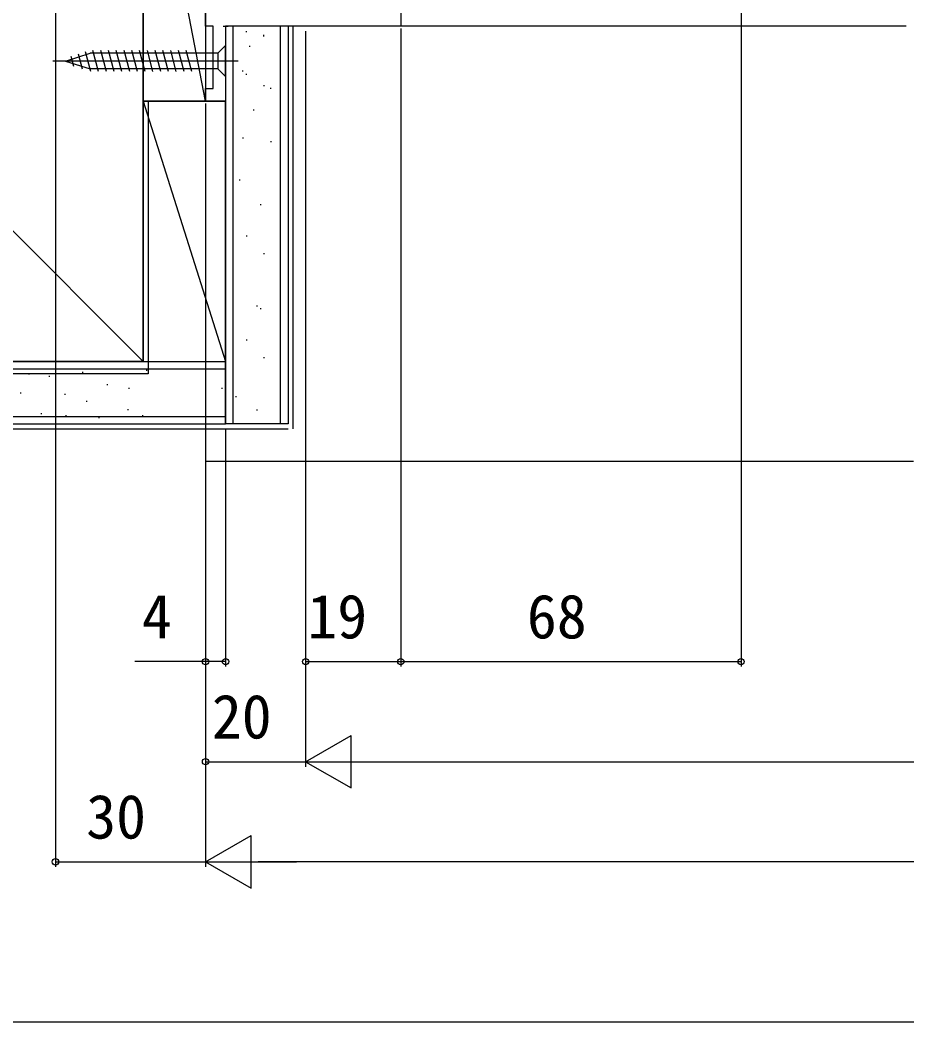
# Model space of a CAD drawing. Units: millimetres, scale not verified. Extents: x -525 to 525, y -783 to 779.
# Drawn here: x -297.1 to -119.8, y -782.7 to -582.5 of the extents above; entities that cross this region are included whole.
import ezdxf
from ezdxf.enums import TextEntityAlignment as Align

# ---------------------------------------------------------------- set-up
doc = ezdxf.new("R2010")
doc.units = ezdxf.units.MM
doc.header["$LTSCALE"] = 4
for name, color, linetype in [('0-2_YKK_11', 7, 'Continuous'), ('0-4_YKK_12', 2, 'Continuous'), ('0-5_YKK_13', 4, 'Continuous'), ('0-7_YKK_D', 6, 'Continuous'), ('0-8_YKK_ZWAK', 7, 'Continuous'), ('0-9_YSS_K', 3, 'Continuous'), ('0-A_YSS_KE', 3, 'Continuous')]:
    doc.layers.add(name, color=color, linetype=linetype)
doc.styles.add('ＭＳ ゴシック', font='')
doc.styles.get('ＭＳ ゴシック').set_extended_font_data('MS Gothic')

msp = doc.modelspace()

# ---------------------------------------------------------------- linework, layer by layer
at = {"layer": '0-2_YKK_11'}
msp.add_lwpolyline([(-221, -578.9), (-221, -583.7), (-256, -583.7), (-256, -598.7), (-260, -598.7), (-260, -596.2), (-258.5, -596.2), (-258.5, -583.7), (-260, -583.7), (-260, -533.7), (-290, -533.7), (-290, -531.2), (-270, -531.2)], dxfattribs=at)
at = {"layer": '0-4_YKK_12'}
for p, q in [((-256.5, -583.7), (-255.5, -583.7)), ((-120, -583.7), (-221.5, -583.7))]:
    msp.add_line(p, q, dxfattribs=at)
at = {"layer": '0-5_YKK_13'}
for p, q in [((-288, -590.699), (-283.084, -589.149)), ((-288, -590.699), (-283.084, -589.149)), ((-286.304, -591.811), (-286.853, -589.761)), ((-284.607, -592.346), (-285.421, -589.309)), ((-282.933, -592.799), (-283.989, -588.858)), ((-257.55, -589.15), (-283.084, -589.149)), ((-281.38, -592.799), (-282.505, -588.599)), ((-279.827, -592.799), (-280.952, -588.599)), ((-278.274, -592.799), (-279.399, -588.599)), ((-276.721, -592.799), (-277.847, -588.599)), ((-275.168, -592.799), (-276.294, -588.599)), ((-273.615, -592.8), (-274.741, -588.6)), ((-272.063, -592.8), (-273.188, -588.6)), ((-270.51, -592.8), (-271.635, -588.6)), ((-268.957, -592.8), (-270.082, -588.6)), ((-267.404, -592.8), (-268.529, -588.6)), ((-265.851, -592.8), (-266.976, -588.6)), ((-264.298, -592.8), (-265.423, -588.6)), ((-262.745, -592.8), (-263.87, -588.6)), ((-253.5, -590.7), (-290.5, -590.699)), ((-288, -590.699), (-283.084, -592.249)), ((-257.55, -592.25), (-283.084, -592.249)), ((-256, -593.8), (-257.55, -592.25))]:
    msp.add_line(p, q, dxfattribs=at)
msp.add_lwpolyline([(-256, -593.8), (-256, -587.6), (-257.55, -589.15), (-257.55, -592.25)], dxfattribs=at)
at = {"layer": '0-7_YKK_D'}
for p, q in [((-153, -512.4), (-153, -711.7)), ((-290, -534.201), (-290, -751.7)), ((-221, -584.2), (-221, -711.7)), ((-221, -584.2), (-221, -711.7)), ((-240, -584.7), (-240, -731.7)), ((-240, -584.7), (-240, -731.7)), ((-240, -584.7), (-240, -711.7)), ((-260, -599.15), (-260, -751.7)), ((-260, -599.2), (-260, -751.7)), ((-260, -599.2), (-260, -731.7)), ((-260, -599.2), (-260, -711.7)), ((-256, -664.198), (-256, -711.7)), ((-240, -710.7), (-221, -710.7)), ((-221, -710.7), (-153, -710.7)), ((-240, -730.7), (-230.907, -725.45)), ((-230.907, -735.95), (-230.907, -725.45)), ((-260, -730.7), (-240, -730.7)), ((-240, -730.7), (-230.907, -735.95)), ((-240, -730.7), (-221.813, -730.7)), ((-229.5, -730.7), (229.5, -730.7)), ((-260, -750.7), (-250.907, -745.45)), ((-250.907, -755.95), (-250.907, -745.45)), ((-290, -750.7), (-260, -750.7)), ((-260, -750.7), (-250.907, -755.95)), ((-260, -750.7), (-241.813, -750.7)), ((249.5, -750.7), (-249.5, -750.7))]:
    msp.add_line(p, q, dxfattribs=at)
msp.add_lwpolyline([(-256, -710.7), (-260, -710.7), (-274.118, -710.7)], dxfattribs=at)
for centre in [(-260, -710.7), (-256, -710.7), (-240, -710.7), (-221, -710.7), (-221, -710.7), (-153, -710.7), (-260, -730.7), (-290, -750.7)]:
    msp.add_circle(centre, 0.637, dxfattribs=at)
at = {"layer": '0-8_YKK_ZWAK'}
msp.add_lwpolyline([(-525, -782.7), (525, -782.7), (525, 747.3)], dxfattribs=at)
at = {"layer": '0-9_YSS_K'}
for p, q in [((-260, -598.7), (-272.5, -533.7)), ((-272.5, -650.7), (-377.5, -545.7)), ((-254.5, -663.198), (-254.5, -583.7)), ((-245, -663.198), (-245, -583.7)), ((-242.5, -664.2), (-242.5, -583.702)), ((-251.768, -584.887), (-251.968, -584.887)), ((-248.271, -585.586), (-248.471, -585.586)), ((-248.271, -585.752), (-248.471, -585.752)), ((-251.069, -587.773), (-251.269, -587.773)), ((-252.467, -592.746), (-252.667, -592.746)), ((-251.768, -593.368), (-251.968, -593.368)), ((-248.213, -595.615), (-248.413, -595.615)), ((-246.872, -596.165), (-247.072, -596.165)), ((-272.5, -598.7), (-256, -598.7)), ((-272.5, -650.7), (-272.5, -598.7)), ((-272.5, -598.7), (-256, -650.698)), ((-256, -650.7), (-256, -598.7)), ((-250.311, -600.511), (-250.511, -600.511)), ((-252.409, -606.105), (-252.609, -606.105)), ((-246.814, -606.805), (-247.014, -606.805)), ((-253.108, -614.498), (-253.308, -614.498)), ((-248.912, -619.393), (-249.112, -619.393)), ((-251.71, -625.687), (-251.91, -625.687)), ((-248.213, -629.184), (-248.413, -629.184)), ((-249.612, -639.675), (-249.812, -639.675)), ((-248.912, -640.176), (-249.112, -640.176)), ((-251.71, -646.47), (-251.91, -646.47)), ((-248.213, -649.967), (-248.413, -649.967)), ((-450, -652.2), (-256, -652.2)), ((-272.5, -650.7), (-256, -650.7)), ((-271.684, -652.53), (-271.884, -652.53)), ((-295.199, -653.266), (-295.399, -653.266)), ((-291.108, -653.699), (-291.308, -653.699)), ((-284.481, -652.919), (-284.681, -652.919)), ((-279.54, -655.414), (-279.74, -655.414)), ((-275.192, -656.148), (-275.392, -656.148)), ((-256.617, -656.148), (-256.817, -656.148)), ((-296.847, -657.062), (-297.047, -657.062)), ((-287.989, -657.317), (-288.189, -657.317)), ((-253.808, -657.77), (-254.008, -657.77)), ((-283.661, -658.711), (-283.861, -658.711)), ((-275.419, -660.359), (-275.619, -660.359)), ((-249.612, -660.457), (-249.812, -660.457)), ((-450, -661.7), (-256, -661.7)), ((-292.726, -661.183), (-292.926, -661.183)), ((-287.8, -661.605), (-288, -661.605)), ((-281.188, -662.007), (-281.388, -662.007)), ((-272.463, -661.605), (-272.663, -661.605)), ((-450, -664.2), (-243.5, -664.2)), ((-260, -663.2), (-260, -670.7)), ((-118.5, -670.7), (-260, -670.7))]:
    msp.add_line(p, q, dxfattribs=at)
msp.add_lwpolyline([(-272.5, -598.7), (-272.5, -533.7), (-260, -533.7), (-260, -598.7)], close=True, dxfattribs=at)
at = {"layer": '0-A_YSS_KE'}
for p, q in [((-243.5, -583.7), (-243.5, -663.198)), ((-256, -584.887), (-256, -663.198)), ((-271.5, -598.7), (-271.5, -653.2)), ((-450, -650.7), (-256, -650.7)), ((-256, -663.2), (-256, -650.7)), ((-271.5, -653.2), (-450, -653.2)), ((-450, -663.2), (-256, -663.2)), ((-243.5, -663.198), (-256, -663.198))]:
    msp.add_line(p, q, dxfattribs=at)
msp.add_lwpolyline([(-377.5, -545.7), (-272.5, -545.7), (-272.5, -650.7), (-377.5, -650.7)], dxfattribs=at)

# ---------------------------------------------------------------- texts
at = {"layer": '0-7_YKK_D', "style": 'ＭＳ ゴシック'}
for s, p in [('4', (-272.732, -708.7)), ('19', (-239.67, -708.7)), ('68', (-195.795, -708.7)), ('20', (-258.759, -728.7)), ('30', (-283.864, -748.7))]:
    msp.add_text(s, height=8.798, dxfattribs=at).set_placement(p, align=Align.BOTTOM_LEFT)

doc.saveas('drawing.dxf')
